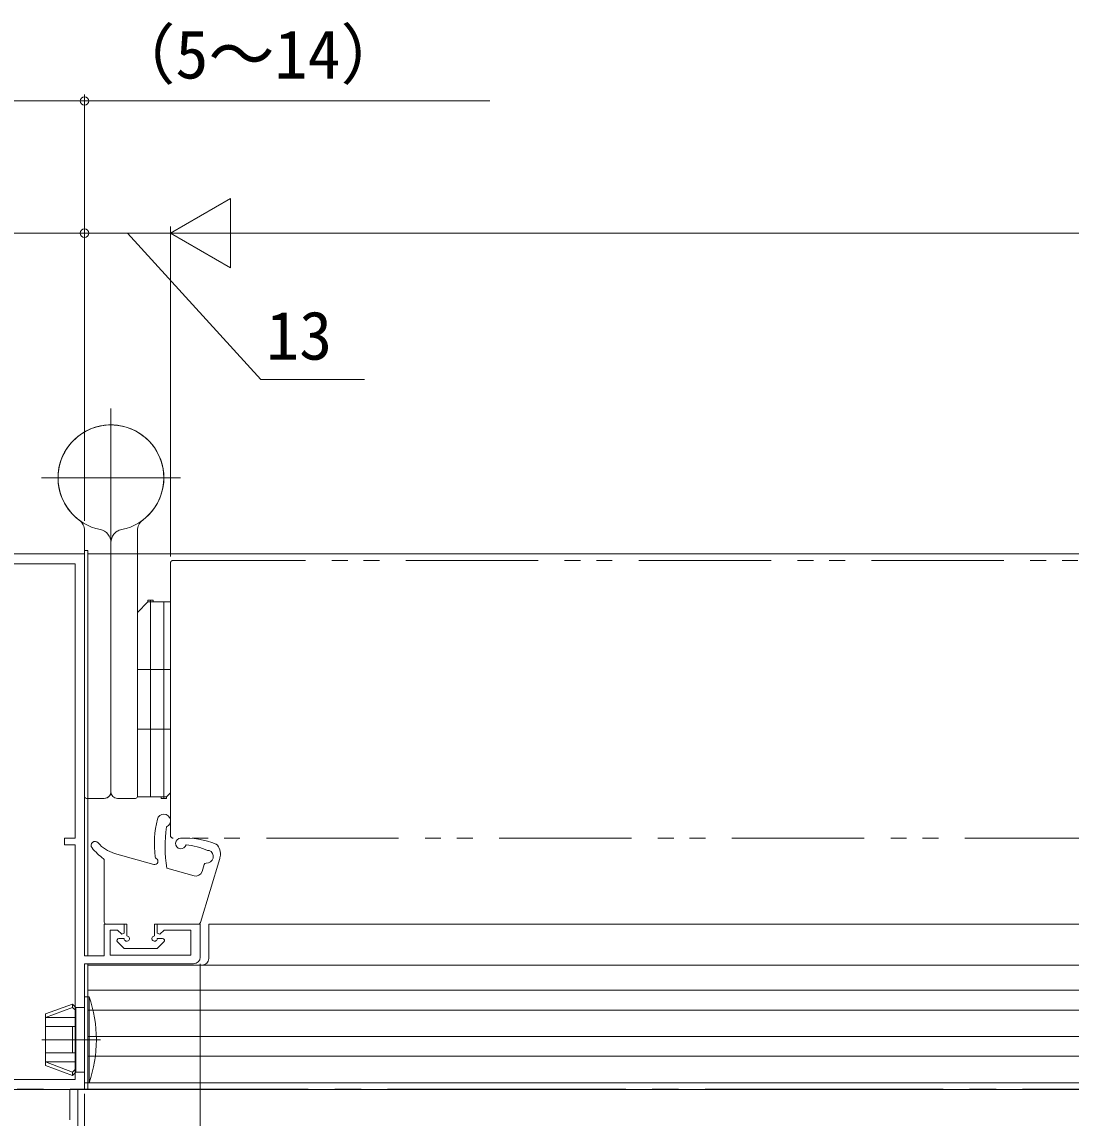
# Model space of a CAD drawing. Units: millimetres, scale not verified. Extents: x -1188 to -198, y -840 to 760.
# Drawn here: x -897.5 to -738.8, y 66.7 to 232.5 of the extents above; entities that cross this region are included whole.
import ezdxf
from ezdxf.enums import TextEntityAlignment as Align

# ---------------------------------------------------------------- set-up
doc = ezdxf.new("R2010")
doc.units = ezdxf.units.MM
doc.header["$LTSCALE"] = 4
for name, pattern in [('CHAIN2', [12, 9, -1, 1, -1]), ('DASHED3', [4, 3, -1]), ('DOUBLE_CHAIN1', [8.8, 5, -1, 0.6, -0.6, 0.6, -1])]:
    doc.linetypes.add(name, pattern=pattern)
for name, color, linetype, lineweight in [('0-3_YKK_11', 7, 'Continuous', 9), ('0-5_YKK_12', 2, 'Continuous', 9), ('0-6_YKK_13', 4, 'Continuous', 9), ('0-8_YKK_D', 6, 'Continuous', 9)]:
    doc.layers.add(name, color=color, linetype=linetype, lineweight=lineweight)
doc.styles.add('ＭＳ ゴシック', font='')
doc.styles.get('ＭＳ ゴシック').set_extended_font_data('MS Gothic')

msp = doc.modelspace()

# ---------------------------------------------------------------- linework, layer by layer
at = {"layer": '0-3_YKK_11'}
for p, q in [((-913, 152.072), (-888, 152.072)), ((-888, 152.072), (-888, 91.272)), ((-889.4, 150.572), (-911.6, 150.572)), ((-889.4, 109.072), (-889.4, 150.572)), ((-889.4, 109.072), (-889.4, 150.572)), ((-891, 109.072), (-889.4, 109.072)), ((-891, 108.072), (-891, 109.072)), ((-889.4, 108.072), (-891, 108.072)), ((-889.4, 72.572), (-889.4, 108.072)), ((-885, 96.072), (-882, 96.072)), ((-885, 91.272), (-885, 96.072)), ((-884.1, 95.172), (-884.1, 91.372)), ((-883.024, 95.172), (-884.1, 95.172)), ((-882.37, 94.518), (-883.024, 95.172)), ((-882, 94.672), (-882.37, 94.518)), ((-882, 96.072), (-882, 94.672)), ((-877, 96.072), (-870.5, 96.072)), ((-877, 94.672), (-877, 96.072)), ((-876.63, 94.518), (-877, 94.672)), ((-875.976, 95.172), (-876.63, 94.518)), ((-871.9, 95.172), (-875.976, 95.172)), ((-871.9, 91.372), (-871.9, 95.172)), ((-870.5, 96.072), (-870.5, 91.072)), ((-888, 91.272), (-885, 91.272)), ((-884.1, 91.372), (-871.9, 91.372)), ((-888, 90.072), (-888, 71.072)), ((-871.5, 90.072), (-888, 90.072)), ((-911.5, 72.572), (-889.4, 72.572)), ((-888, 71.072), (-913, 71.072)), ((-890.2, 71.072), (-890.2, 66.476)), ((-889, 71.072), (-890.2, 71.072)), ((-889, 48.072), (-889, 71.072))]:
    msp.add_line(p, q, dxfattribs=at)
msp.add_arc((-871.5, 91.072), 1, 270, 359.99998, dxfattribs=at)
at = {"layer": '0-5_YKK_12', "linetype": 'CHAIN2'}
for p, q in [((-884, 153.072), (-884, 174.072)), ((-894.5, 163.572), (-873.5, 163.572)), ((-326.172, 71.073), (-1030.58, 71.073))]:
    msp.add_line(p, q, dxfattribs=at)
at = {"layer": '0-5_YKK_12'}
for p, q in [((-887.5, 152.572), (-888, 152.572)), ((-888, 152.572), (-888, 91.572)), ((-887.5, 91.272), (-887.5, 152.572)), ((-664.5, 152.073), (-887.5, 152.072)), ((-869.197, 96.072), (-869.197, 90.872)), ((-664.5, 96.072), (-869.197, 96.072)), ((-888, 89.572), (-888, 71.072)), ((-887.5, 71.072), (-887.5, 90.072)), ((-887.5, 72.072), (-887.5, 89.872)), ((-887.5, 89.872), (-664.5, 89.872)), ((-887.5, 86.072), (-664.5, 86.072)), ((-887.5, 83.072), (-664.5, 83.072)), ((-887.5, 79.072), (-664.5, 79.072)), ((-887.5, 76.072), (-664.5, 76.072)), ((-887.5, 72.072), (-664.5, 72.072)), ((-888, 71.072), (-887.5, 71.072)), ((-664.5, 71.072), (-888, 71.072))]:
    msp.add_line(p, q, dxfattribs=at)
msp.add_arc((-870.197, 90.872), 1, 270, 0, dxfattribs=at)
at = {"layer": '0-6_YKK_13'}
for p, q in [((-888, 155.572), (-888, 115.372)), ((-888, 155.572), (-888, 115.372)), ((-880, 155.572), (-880, 115.372)), ((-884, 116.072), (-884, 153.774)), ((-884, 116.072), (-884, 153.774)), ((-878.4, 144.822), (-880, 143.222)), ((-878.4, 144.822), (-878.4, 145.072)), ((-877.6, 145.072), (-878.4, 145.072)), ((-878.4, 144.822), (-878, 144.822)), ((-876, 144.822), (-878, 144.822)), ((-877.6, 145.072), (-877.6, 144.822)), ((-876, 144.822), (-875, 144.822)), ((-875, 115.922), (-875, 144.822)), ((-880, 115.322), (-880, 143.222)), ((-875, 134.572), (-880, 134.572)), ((-875, 125.572), (-880, 125.572)), ((-887.7, 115.072), (-885, 115.072)), ((-887.7, 115.072), (-885, 115.072)), ((-880.3, 115.072), (-883, 115.072)), ((-880, 115.322), (-878, 115.322)), ((-876, 115.322), (-878, 115.322)), ((-876.4, 115.322), (-876.4, 115.072)), ((-876.4, 115.072), (-875.6, 115.072)), ((-876, 115.322), (-875.6, 115.322)), ((-875.6, 115.322), (-875, 115.922)), ((-875.6, 115.322), (-875.6, 115.072)), ((-877.525, 105.085), (-883.479, 106.77)), ((-885, 96.372), (-885, 105.708)), ((-871.44, 103.363), (-875.549, 104.526)), ((-870.436, 96.286), (-867.542, 105.986)), ((-869.905, 105.06), (-870.21, 104.039)), ((-881.6, 96.072), (-884.7, 96.072)), ((-881.6, 96.072), (-881.6, 94.272)), ((-877.4, 96.072), (-870.724, 96.072)), ((-877.4, 96.072), (-877.4, 94.272)), ((-883.012, 93.36), (-882.112, 92.46)), ((-882, 93.872), (-882.8, 93.872)), ((-877, 93.872), (-876.2, 93.872)), ((-875.988, 93.36), (-876.888, 92.46)), ((-881.9, 92.372), (-877.1, 92.372)), ((-888, 78.572), (-888, 85.072)), ((-887.286, 85.072), (-888, 85.072)), ((-887.286, 85.072), (-887.286, 78.572)), ((-889.8, 83.972), (-893.9, 82.48)), ((-889.8, 83.972), (-889.8, 83.472)), ((-889.3, 83.472), (-889.8, 83.972)), ((-889.3, 83.472), (-889.3, 78.572)), ((-888, 83.472), (-889.3, 83.472)), ((-893.9, 82.48), (-893.9, 78.572)), ((-889.3, 81.92), (-893.9, 81.92)), ((-889.3, 80.572), (-893.9, 80.572)), ((-889.8, 80.572), (-889.8, 78.572)), ((-893.9, 74.664), (-893.9, 78.572)), ((-889.8, 76.572), (-889.8, 78.572)), ((-889.3, 73.672), (-889.3, 78.572)), ((-888, 78.572), (-888, 72.072)), ((-887.286, 72.072), (-887.286, 78.572)), ((-889.3, 76.572), (-893.9, 76.572)), ((-889.3, 75.224), (-893.9, 75.224)), ((-889.8, 73.172), (-893.9, 74.664)), ((-889.8, 73.172), (-889.8, 73.672)), ((-889.3, 73.672), (-889.8, 73.172)), ((-888, 73.672), (-889.3, 73.672)), ((-887.286, 72.072), (-888, 72.072))]:
    msp.add_line(p, q, dxfattribs=at)
at = {"layer": '0-6_YKK_13', "linetype": 'DASHED3'}
msp.add_line((-884, 116.072), (-884, 153.774), dxfattribs=at)
at = {"layer": '0-6_YKK_13', "linetype": 'DOUBLE_CHAIN1'}
for p, q in [((-874.6, 151.072), (-664.5, 151.072)), ((-875, 109.472), (-875, 150.672)), ((-664.5, 109.072), (-874.6, 109.072))]:
    msp.add_line(p, q, dxfattribs=at)
at = {"layer": '0-6_YKK_13', "linetype": 'CHAIN2'}
msp.add_line((-885.588, 78.572), (-894.439, 78.572), dxfattribs=at)
at = {"layer": '0-6_YKK_13'}
for points in [[(-878, 145.072), (-878, 115.322), (-878, 145.072)], [(-876, 115.072), (-876, 144.822), (-876, 115.072)], [(-889.3, 82.972), (-889.8, 83.472), (-893.9, 81.92)], [(-889.3, 74.172), (-889.8, 73.672), (-893.9, 75.224)]]:
    msp.add_lwpolyline(points, dxfattribs=at)
for centre, radius, start, end in [((-884, 163.572), 8, 306.86989, 258.46303), ((-884, 163.572), 8, 281.53696, 77.29095), ((-884, 163.572), 8, 125.45053, 233.1301), ((-890, 155.572), 2, 0, 53.1301), ((-890, 155.572), 2, 0, 53.1301), ((-878, 155.572), 2, 126.86989, 180), ((-886, 153.774), 2, 0, 78.46303), ((-882, 153.774), 2, 101.53696, 180), ((-885, 116.072), 1, 270, 0), ((-883, 116.072), 1, 180, 270), ((-887.7, 115.372), 0.3, 180, 270), ((-887.7, 115.372), 0.3, 180, 270), ((-885, 116.072), 1, 270, 323.1301), ((-880.3, 115.372), 0.3, 270, 0), ((-862.424, 108.242), 15, 165.76004, 187.75214), ((-875.994, 111.686), 1, 294.28513, 166.70984), ((-856.657, 107.751), 19.165, 170.92316, 189.68828), ((-886.4, 107.972), 0.6, 40.11636, 219.84767), ((-882.118, 111.581), 5, 220.11636, 254.20029), ((-873.427, 108.263), 0.8, 92.72884, 346.42459), ((-872.846, 96.077), 13, 68.59189, 92.72884), ((-874.28, 95.178), 13, 67.86107, 82.79056), ((-869.364, 106.731), 1.922, 345.79512, 48.92622), ((-879.183, 113.995), 10, 219.84767, 233.56802), ((-876.99, 106.259), 0.3, 187.75214, 240.10196), ((-869.549, 106.281), 1.008, 267.04121, 67.8168), ((-869.268, 107.497), 0.3, 247.86107, 289.53696), ((-868.5, 106.272), 1, 343.38553, 359.23541), ((-885.3, 105.708), 0.3, 0, 53.56802), ((-877.388, 105.566), 0.5, 254.20029, 60.10196), ((-869.618, 104.974), 0.3, 86.72789, 163.38553), ((-871.168, 104.325), 1, 254.20029, 343.38553), ((-884.7, 96.372), 0.3, 180, 269.99489), ((-870.724, 96.372), 0.3, 270.00217, 343.38553), ((-882.8, 93.572), 0.3, 89.99489, 225.00002), ((-881.6, 93.872), 0.4, 179.99489, 90.00002), ((-877.4, 93.872), 0.4, 90.00002, 0.00217), ((-876.2, 93.572), 0.3, 314.99973, 90.00217), ((-881.9, 92.672), 0.3, 225.00002, 270.00217), ((-877.1, 92.672), 0.3, 270.00217, 314.99973), ((-906.2, 78.572), 20, 0, 18.96556), ((-906.2, 78.572), 20, 341.03442, 0)]:
    msp.add_arc(centre, radius, start, end, dxfattribs=at)
at = {"layer": '0-6_YKK_13', "linetype": 'DASHED3'}
for centre, radius, start, end in [((-884, 163.572), 8, 281.53696, 233.1301), ((-884, 163.572), 8, 77.29095, 125.45053), ((-882, 153.774), 2, 101.53696, 180), ((-885, 116.072), 1, 323.1301, 0)]:
    msp.add_arc(centre, radius, start, end, dxfattribs=at)
at = {"layer": '0-6_YKK_13', "linetype": 'DOUBLE_CHAIN1'}
for centre, start, end in [((-874.6, 150.672), 90, 180), ((-874.6, 109.472), 180, 269.99998)]:
    msp.add_arc(centre, 0.4, start, end, dxfattribs=at)
at = {"layer": '0-8_YKK_D'}
for p, q in [((-902, 220.572), (-888, 220.572)), ((-888, 201.572), (-888, 221.572)), ((-888, 220.572), (-826.73, 220.572)), ((-875, 200.572), (-865.907, 205.822)), ((-865.907, 195.322), (-865.907, 205.822)), ((-888, 157.072), (-888, 201.572)), ((-888, 157.072), (-888, 201.572)), ((-875, 151.672), (-875, 201.572)), ((-875, 151.672), (-875, 201.572)), ((-888, 200.572), (-913, 200.572)), ((-875, 200.572), (-888, 200.572)), ((-881.5, 200.572), (-861.324, 178.446)), ((-875, 200.572), (-856.813, 200.572)), ((-875, 200.572), (-865.907, 195.322)), ((-514.5, 200.572), (-864.5, 200.572)), ((-861.324, 178.446), (-845.644, 178.446)), ((-870.5, 90.073), (-870.5, -6.927)), ((-888, 70.372), (-888, -6.928))]:
    msp.add_line(p, q, dxfattribs=at)
for centre in [(-888, 220.572), (-888, 200.572), (-888, 200.572)]:
    msp.add_circle(centre, 0.637, dxfattribs=at)

# ---------------------------------------------------------------- texts
at = {"layer": '0-8_YKK_D', "color": 4, "style": 'ＭＳ ゴシック'}
for s, p in [('（5～14）', (-884.25, 221.772)), ('13', (-860.524, 179.246))]:
    msp.add_text(s, height=7.331, dxfattribs=at).set_placement(p, align=Align.BOTTOM_LEFT)

doc.saveas('drawing.dxf')
